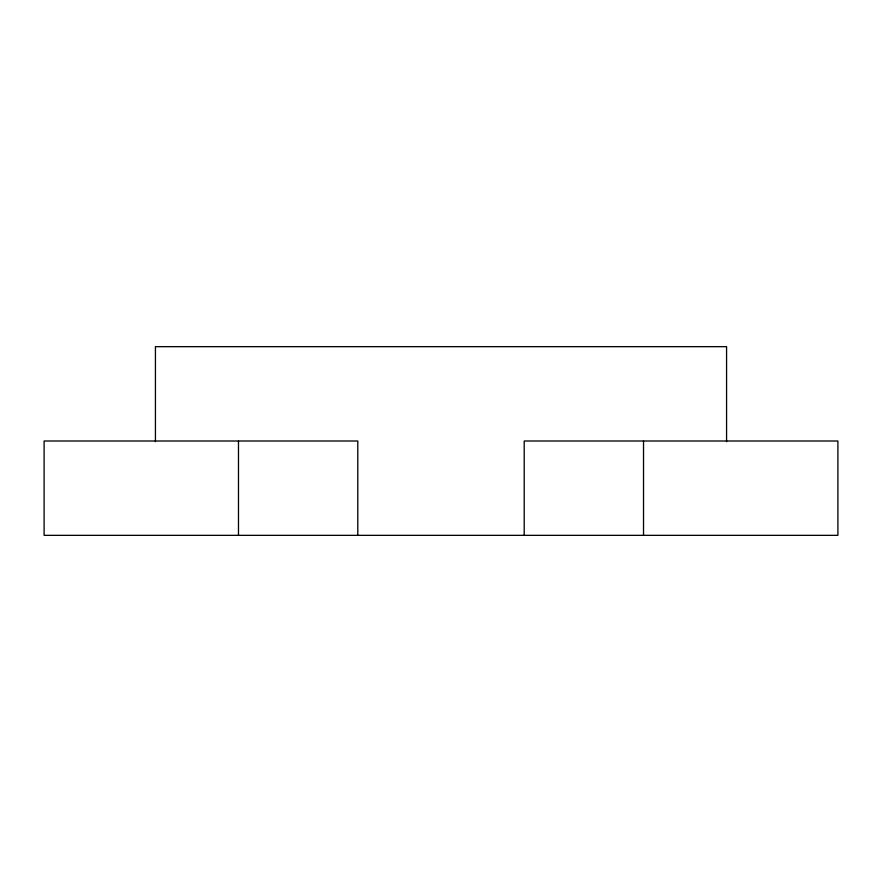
<?xml version="1.0" encoding="UTF-8"?>
<svg xmlns="http://www.w3.org/2000/svg" width="882" height="882" viewBox="0 0 882 882"><rect width="100%" height="100%" fill="white"/><g stroke="black" fill="none" stroke-linecap="round" stroke-linejoin="round"><path stroke-width="1.32" d="M726.57 441.684L726.57 346.659L155.43 346.659L155.43 441.684M643.518 441L643.518 535.341M524.206 535.341L524.206 441L837.9 441L837.9 535.341L44.1 535.341L44.1 441L357.794 441L357.794 535.341M238.482 441L238.482 535.341"/></g></svg>
